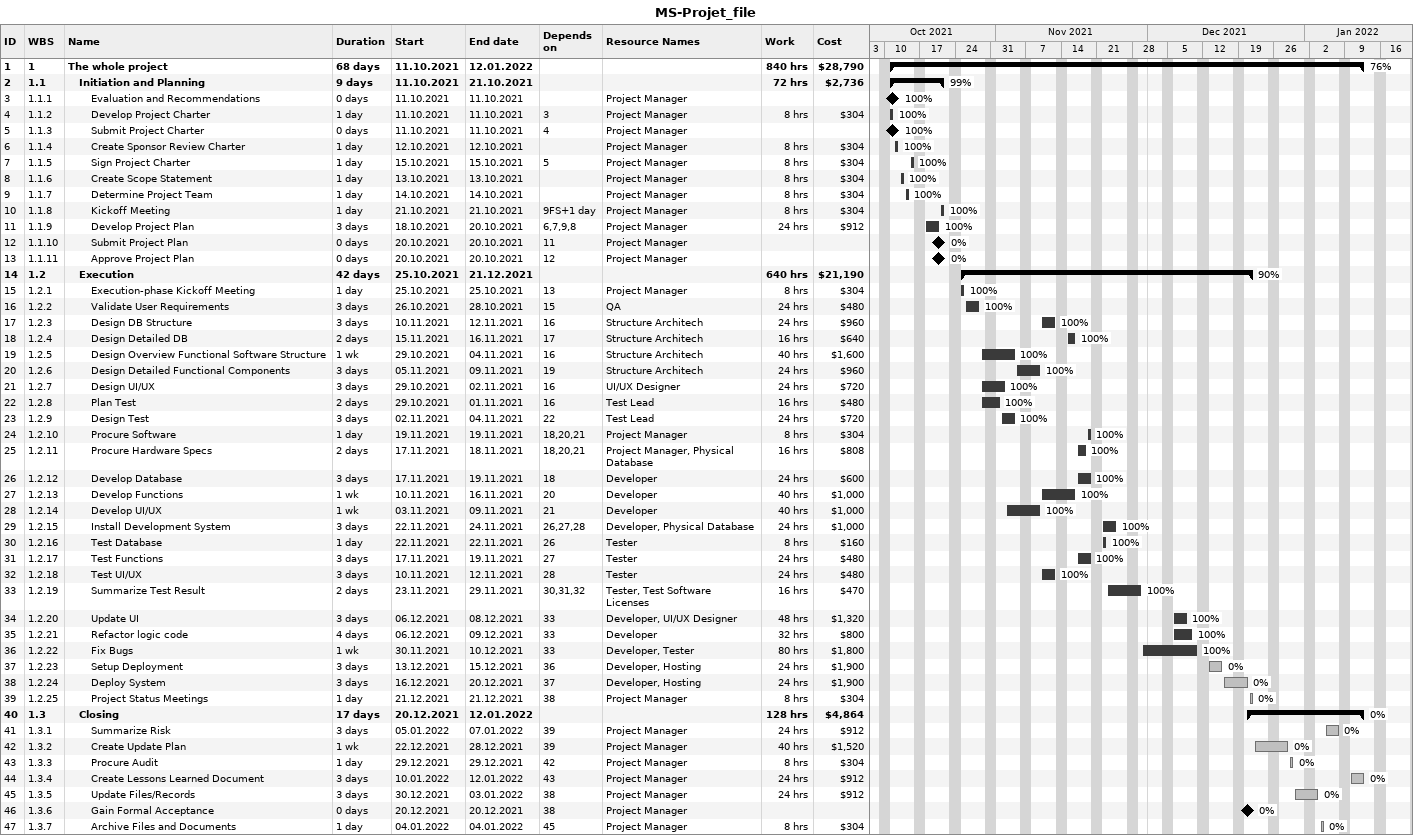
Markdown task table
MS-Projet_file

| ID | WBS | Task | Duration | Start | Finish | Predecessors | Resources | % complete | Work (h) | Cost ($) |
|---|---|---|---|---|---|---|---|---|---|---|
| 1 | 1 | **The whole project** | 68d | 2021-10-11 | 2022-01-12 |  |  | 76 | 840 | 28790 |
| 2 | 1.1 | **Initiation and Planning** | 9d | 2021-10-11 | 2021-10-21 |  |  | 99 | 72 | 2736 |
| 3 | 1.1.1 | Evaluation and Recommendations | 0d | 2021-10-11 | 2021-10-11 |  | Project Manager | 100 |  |  |
| 4 | 1.1.2 | Develop Project Charter | 1d | 2021-10-11 | 2021-10-11 | 3 | Project Manager | 100 | 8 | 304 |
| 5 | 1.1.3 | Submit Project Charter | 0d | 2021-10-11 | 2021-10-11 | 4 | Project Manager | 100 |  |  |
| 6 | 1.1.4 | Create Sponsor Review Charter | 1d | 2021-10-12 | 2021-10-12 |  | Project Manager | 100 | 8 | 304 |
| 7 | 1.1.5 | Sign Project Charter | 1d | 2021-10-15 | 2021-10-15 | 5 | Project Manager | 100 | 8 | 304 |
| 8 | 1.1.6 | Create Scope Statement | 1d | 2021-10-13 | 2021-10-13 |  | Project Manager | 100 | 8 | 304 |
| 9 | 1.1.7 | Determine Project Team | 1d | 2021-10-14 | 2021-10-14 |  | Project Manager | 100 | 8 | 304 |
| 10 | 1.1.8 | Kickoff Meeting | 1d | 2021-10-21 | 2021-10-21 | 9FS+1d | Project Manager | 100 | 8 | 304 |
| 11 | 1.1.9 | Develop Project Plan | 3d | 2021-10-18 | 2021-10-20 | 6, 7, 9, 8 | Project Manager | 100 | 24 | 912 |
| 12 | 1.1.10 | Submit Project Plan | 0d | 2021-10-20 | 2021-10-20 | 11 | Project Manager | 0 |  |  |
| 13 | 1.1.11 | Approve Project Plan | 0d | 2021-10-20 | 2021-10-20 | 12 | Project Manager | 0 |  |  |
| 14 | 1.2 | **Execution** | 42d | 2021-10-25 | 2021-12-21 |  |  | 90 | 640 | 21190 |
| 15 | 1.2.1 | Execution-phase Kickoff Meeting | 1d | 2021-10-25 | 2021-10-25 | 13 | Project Manager | 100 | 8 | 304 |
| 16 | 1.2.2 | Validate User Requirements | 3d | 2021-10-26 | 2021-10-28 | 15 | QA | 100 | 24 | 480 |
| 17 | 1.2.3 | Design DB Structure | 3d | 2021-11-10 | 2021-11-12 | 16 | Structure Architech | 100 | 24 | 960 |
| 18 | 1.2.4 | Design Detailed DB | 2d | 2021-11-15 | 2021-11-16 | 17 | Structure Architech | 100 | 16 | 640 |
| 19 | 1.2.5 | Design Overview Functional Software Structure | 1w | 2021-10-29 | 2021-11-04 | 16 | Structure Architech | 100 | 40 | 1600 |
| 20 | 1.2.6 | Design Detailed Functional Components | 3d | 2021-11-05 | 2021-11-09 | 19 | Structure Architech | 100 | 24 | 960 |
| 21 | 1.2.7 | Design UI/UX | 3d | 2021-10-29 | 2021-11-02 | 16 | UI/UX Designer | 100 | 24 | 720 |
| 22 | 1.2.8 | Plan Test | 2d | 2021-10-29 | 2021-11-01 | 16 | Test Lead | 100 | 16 | 480 |
| 23 | 1.2.9 | Design Test | 3d | 2021-11-02 | 2021-11-04 | 22 | Test Lead | 100 | 24 | 720 |
| 24 | 1.2.10 | Procure Software | 1d | 2021-11-19 | 2021-11-19 | 18, 20, 21 | Project Manager | 100 | 8 | 304 |
| 25 | 1.2.11 | Procure Hardware Specs | 2d | 2021-11-17 | 2021-11-18 | 18, 20, 21 | Project Manager, Physical Database | 100 | 16 | 808 |
| 26 | 1.2.12 | Develop Database | 3d | 2021-11-17 | 2021-11-19 | 18 | Developer | 100 | 24 | 600 |
| 27 | 1.2.13 | Develop Functions | 1w | 2021-11-10 | 2021-11-16 | 20 | Developer | 100 | 40 | 1000 |
| 28 | 1.2.14 | Develop UI/UX | 1w | 2021-11-03 | 2021-11-09 | 21 | Developer | 100 | 40 | 1000 |
| 29 | 1.2.15 | Install Development System | 3d | 2021-11-22 | 2021-11-24 | 26, 27, 28 | Developer, Physical Database | 100 | 24 | 1000 |
| 30 | 1.2.16 | Test Database | 1d | 2021-11-22 | 2021-11-22 | 26 | Tester | 100 | 8 | 160 |
| 31 | 1.2.17 | Test Functions | 3d | 2021-11-17 | 2021-11-19 | 27 | Tester | 100 | 24 | 480 |
| 32 | 1.2.18 | Test UI/UX | 3d | 2021-11-10 | 2021-11-12 | 28 | Tester | 100 | 24 | 480 |
| 33 | 1.2.19 | Summarize Test Result | 2d | 2021-11-23 | 2021-11-29 | 30, 31, 32 | Tester, Test Software Licenses | 100 | 16 | 470 |
| 34 | 1.2.20 | Update UI | 3d | 2021-12-06 | 2021-12-08 | 33 | Developer, UI/UX Designer | 100 | 48 | 1320 |
| 35 | 1.2.21 | Refactor logic code | 4d | 2021-12-06 | 2021-12-09 | 33 | Developer | 100 | 32 | 800 |
| 36 | 1.2.22 | Fix Bugs | 1w | 2021-11-30 | 2021-12-10 | 33 | Developer, Tester | 100 | 80 | 1800 |
| 37 | 1.2.23 | Setup Deployment | 3d | 2021-12-13 | 2021-12-15 | 36 | Developer, Hosting | 0 | 24 | 1900 |
| 38 | 1.2.24 | Deploy System | 3d | 2021-12-16 | 2021-12-20 | 37 | Developer, Hosting | 0 | 24 | 1900 |
| 39 | 1.2.25 | Project Status Meetings | 1d | 2021-12-21 | 2021-12-21 | 38 | Project Manager | 0 | 8 | 304 |
| 40 | 1.3 | **Closing** | 17d | 2021-12-20 | 2022-01-12 |  |  | 0 | 128 | 4864 |
| 41 | 1.3.1 | Summarize Risk | 3d | 2022-01-05 | 2022-01-07 | 39 | Project Manager | 0 | 24 | 912 |
| 42 | 1.3.2 | Create Update Plan | 1w | 2021-12-22 | 2021-12-28 | 39 | Project Manager | 0 | 40 | 1520 |
| 43 | 1.3.3 | Procure Audit | 1d | 2021-12-29 | 2021-12-29 | 42 | Project Manager | 0 | 8 | 304 |
| 44 | 1.3.4 | Create Lessons Learned Document | 3d | 2022-01-10 | 2022-01-12 | 43 | Project Manager | 0 | 24 | 912 |
| 45 | 1.3.5 | Update Files/Records | 3d | 2021-12-30 | 2022-01-03 | 38 | Project Manager | 0 | 24 | 912 |
| 46 | 1.3.6 | Gain Formal Acceptance | 0d | 2021-12-20 | 2021-12-20 | 38 | Project Manager | 0 |  |  |
| 47 | 1.3.7 | Archive Files and Documents | 1d | 2022-01-04 | 2022-01-04 | 45 | Project Manager | 0 | 8 | 304 |
